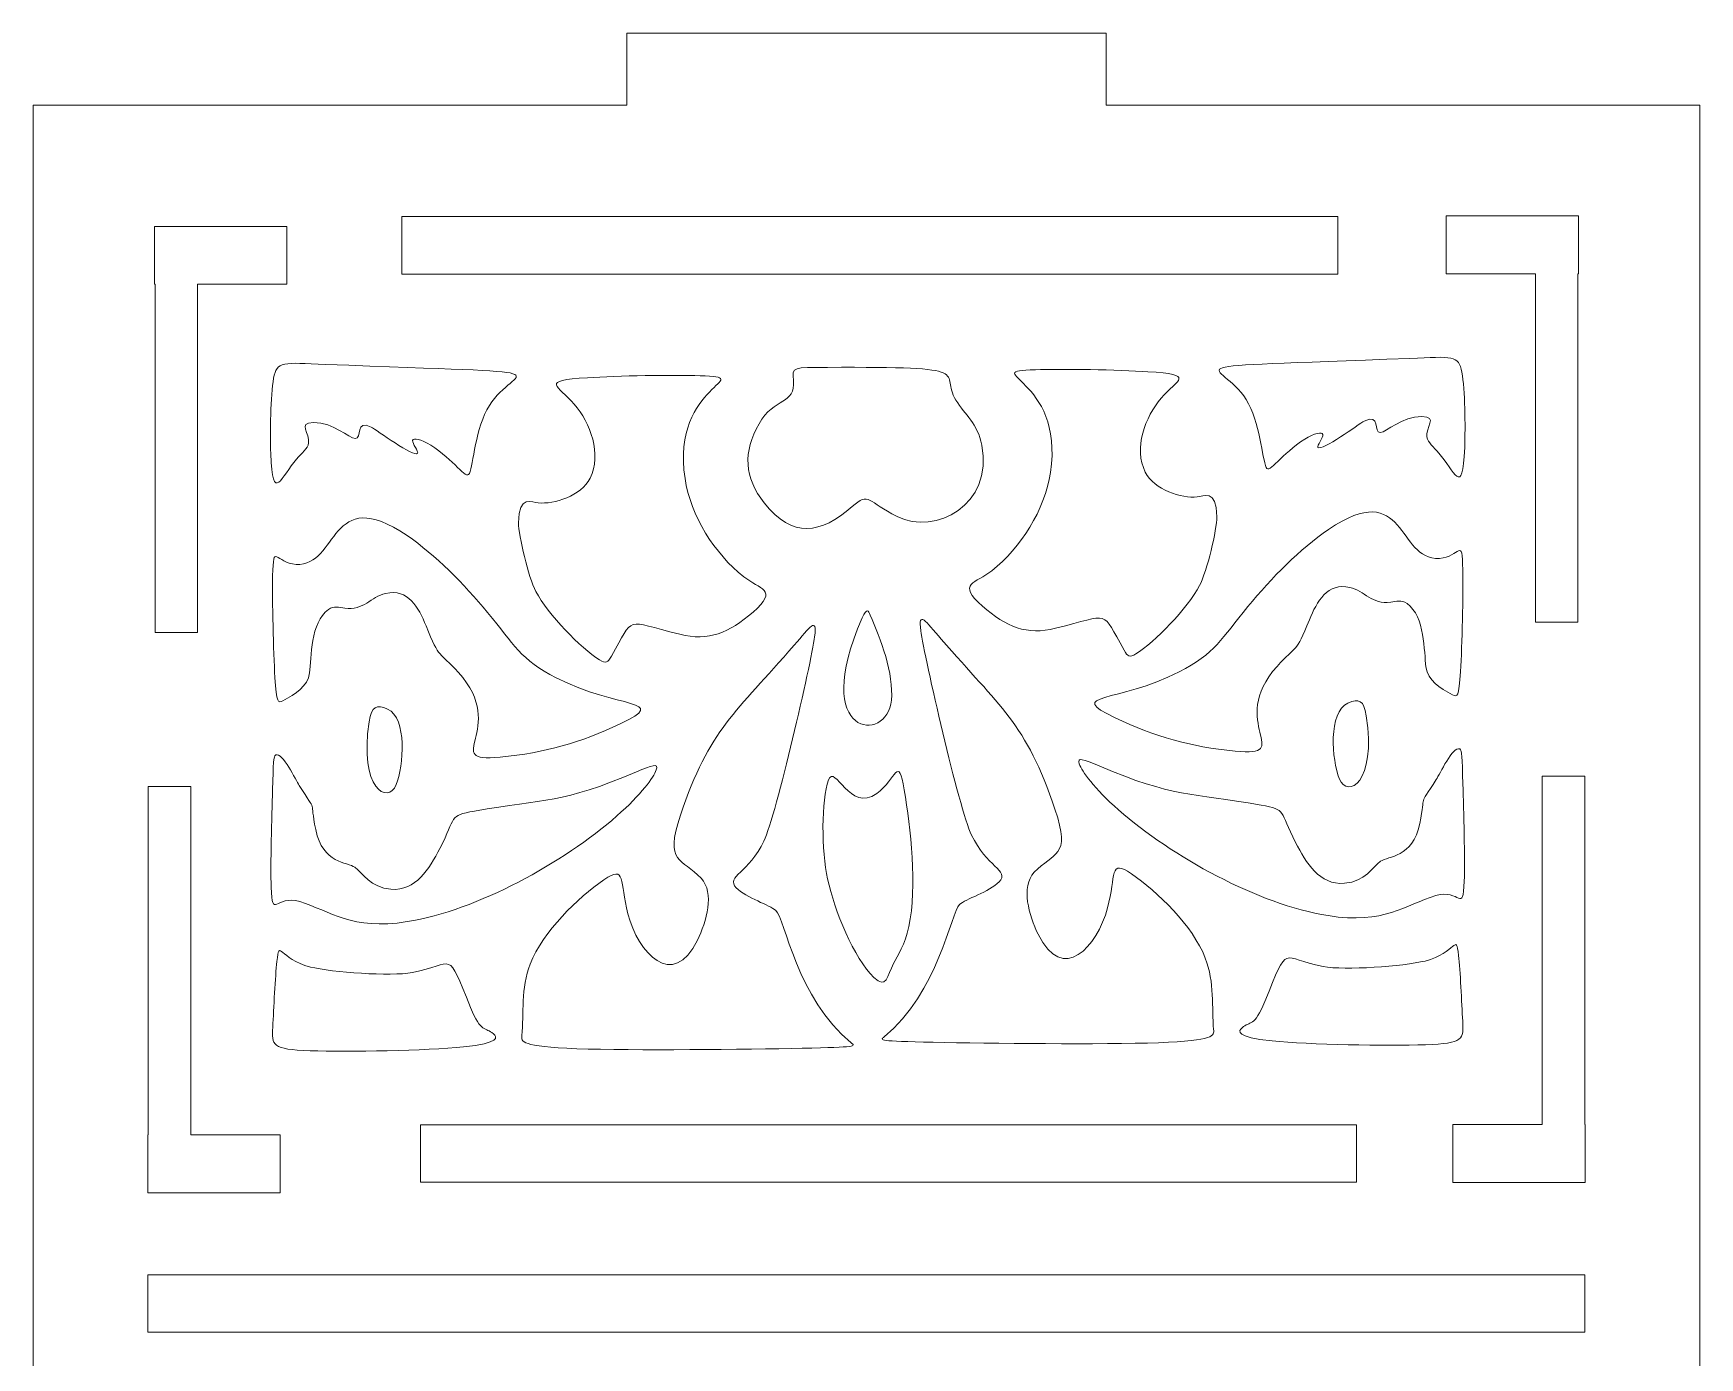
# Model space of a CAD drawing. Header units: millimetres. Extents: x -211 to 220, y -293 to 288.
# Drawn here: x -1.4 to 68.1, y -84.3 to -29.1 of the extents above; entities that cross this region are included whole.
import ezdxf

# ---------------------------------------------------------------- set-up
doc = ezdxf.new("R2010")
doc.units = ezdxf.units.MM
doc.header["$MEASUREMENT"] = 0
doc.layers.add('layer 1', color=7, linetype='Continuous')

msp = doc.modelspace()

# ---------------------------------------------------------------- linework, layer by layer
at = {"layer": 'layer 1', "color": 142, "lineweight": 9}
for points, knots in [([(43.3077, -132.0749), (43.3077, -132.0749), (43.3077, -135.0749), (43.3077, -135.0749), (43.3077, -135.0749), (43.3077, -135.0749), (23.3077, -135.0749), (23.3077, -135.0749), (23.3077, -135.0749), (23.3077, -135.0749), (23.3077, -132.0749), (23.3077, -132.0749), (23.3077, -132.0749), (23.3077, -132.0749), (-1.4491, -132.0749), (-1.4491, -132.0749), (-1.4491, -132.0749), (-1.4491, -132.0749), (-1.4491, -32.0749), (-1.4491, -32.0749), (-1.4491, -32.0749), (-1.4491, -32.0749), (23.3076, -32.0749), (23.3076, -32.0749), (23.3076, -32.0749), (23.3076, -32.0749), (23.3076, -29.0749), (23.3076, -29.0749), (23.3076, -29.0749), (23.3076, -29.0749), (43.3076, -29.0749), (43.3076, -29.0749), (43.3076, -29.0749), (43.3076, -29.0749), (43.3076, -32.0749), (43.3076, -32.0749), (43.3076, -32.0749), (43.3076, -32.0749), (68.0647, -32.0749), (68.0647, -32.0749), (68.0647, -32.0749), (68.0647, -32.0749), (68.0647, -132.0749), (68.0647, -132.0749), (68.0647, -132.0749), (68.0647, -132.0749), (43.3077, -132.0749), (43.3077, -132.0749)], [0, 0, 0, 0, 0.0769231, 0.0769231, 0.0769231, 0.0769231, 0.1538462, 0.1538462, 0.1538462, 0.1538462, 0.2307692, 0.2307692, 0.2307692, 0.2307692, 0.3076923, 0.3076923, 0.3076923, 0.3076923, 0.3846154, 0.3846154, 0.3846154, 0.3846154, 0.4615385, 0.4615385, 0.4615385, 0.4615385, 0.5384615, 0.5384615, 0.5384615, 0.5384615, 0.6153846, 0.6153846, 0.6153846, 0.6153846, 0.6923077, 0.6923077, 0.6923077, 0.6923077, 0.7692308, 0.7692308, 0.7692308, 0.7692308, 0.8461538, 0.8461538, 0.8461538, 0.8461538, 1, 1, 1, 1]), ([(13.926, -36.7191), (13.926, -36.7191), (13.926, -39.1191), (13.926, -39.1191), (13.926, -39.1191), (13.926, -39.1191), (52.9742, -39.1191), (52.9742, -39.1191), (52.9742, -39.1191), (52.9742, -39.1191), (52.9742, -36.7191), (52.9742, -36.7191), (52.9742, -36.7191), (52.9742, -36.7191), (13.926, -36.7191), (13.926, -36.7191)], [0, 0, 0, 0, 0.2, 0.2, 0.2, 0.2, 0.4, 0.4, 0.4, 0.4, 0.6, 0.6, 0.6, 0.6, 1, 1, 1, 1]), ([(62.9865, -53.6479), (62.9865, -53.6479), (61.2137, -53.6479), (61.2137, -53.6479), (61.2137, -53.6479), (61.2137, -53.6479), (61.2137, -39.1067), (61.2137, -39.1067), (61.2137, -39.1067), (61.2137, -39.1067), (57.487, -39.1067), (57.487, -39.1067), (57.487, -39.1067), (57.487, -39.1067), (57.487, -36.6971), (57.487, -36.6971), (57.487, -36.6971), (57.487, -36.6971), (63.0096, -36.6971), (63.0096, -36.6971), (63.0096, -36.6971), (63.0096, -36.6971), (63.0096, -39.1067), (63.0096, -39.1067), (63.0096, -39.1067), (63.0096, -39.1067), (62.9865, -39.1067), (62.9865, -39.1067), (62.9865, -39.1067), (62.9865, -39.1067), (62.9865, -53.6479), (62.9865, -53.6479)], [0, 0, 0, 0, 0.1111111, 0.1111111, 0.1111111, 0.1111111, 0.2222222, 0.2222222, 0.2222222, 0.2222222, 0.3333333, 0.3333333, 0.3333333, 0.3333333, 0.4444444, 0.4444444, 0.4444444, 0.4444444, 0.5555556, 0.5555556, 0.5555556, 0.5555556, 0.6666667, 0.6666667, 0.6666667, 0.6666667, 0.7777778, 0.7777778, 0.7777778, 0.7777778, 1, 1, 1, 1]), ([(3.629, -54.0813), (3.629, -54.0813), (3.629, -39.5401), (3.629, -39.5401), (3.629, -39.5401), (3.629, -39.5401), (3.6059, -39.5401), (3.6059, -39.5401), (3.6059, -39.5401), (3.6059, -39.5401), (3.6059, -37.1303), (3.6059, -37.1303), (3.6059, -37.1303), (3.6059, -37.1303), (9.1285, -37.1303), (9.1285, -37.1303), (9.1285, -37.1303), (9.1285, -37.1303), (9.1285, -39.5401), (9.1285, -39.5401), (9.1285, -39.5401), (9.1285, -39.5401), (5.4018, -39.5401), (5.4018, -39.5401), (5.4018, -39.5401), (5.4018, -39.5401), (5.4018, -54.0813), (5.4018, -54.0813), (5.4018, -54.0813), (5.4018, -54.0813), (3.629, -54.0813), (3.629, -54.0813)], [0, 0, 0, 0, 0.1111111, 0.1111111, 0.1111111, 0.1111111, 0.2222222, 0.2222222, 0.2222222, 0.2222222, 0.3333333, 0.3333333, 0.3333333, 0.3333333, 0.4444444, 0.4444444, 0.4444444, 0.4444444, 0.5555556, 0.5555556, 0.5555556, 0.5555556, 0.6666667, 0.6666667, 0.6666667, 0.6666667, 0.7777778, 0.7777778, 0.7777778, 0.7777778, 1, 1, 1, 1]), ([(8.4564, -46.6093), (8.425, -45.7181), (8.4405, -44.1932), (8.5742, -43.4674), (8.5742, -43.4674), (8.708, -42.7416), (8.9594, -42.8151), (10.7437, -42.8886), (10.7437, -42.8886), (21.4355, -43.329), (18.6109, -42.9136), (17.574, -44.5975), (17.574, -44.5975), (16.9953, -45.5372), (16.899, -47.0848), (16.7408, -47.4362), (16.7408, -47.4362), (16.6042, -47.7396), (16.098, -46.8595), (15.1295, -46.2603), (15.1295, -46.2603), (14.7286, -46.0122), (14.3985, -45.9387), (14.375, -46.0673), (14.375, -46.0673), (14.3513, -46.196), (14.6343, -46.5266), (14.5793, -46.6001), (14.5793, -46.6001), (14.4349, -46.793), (12.8702, -45.6194), (12.6457, -45.5069), (12.6457, -45.5069), (11.9614, -45.1639), (12.2689, -46.0004), (11.9855, -45.9846), (11.9855, -45.9846), (11.7008, -45.9687), (11.0908, -45.314), (10.2406, -45.314), (10.2406, -45.314), (9.5469, -45.314), (10.1023, -45.782), (10.0363, -46.1684), (10.0363, -46.1684), (9.997, -46.398), (9.7454, -46.6001), (9.533, -46.8391), (9.533, -46.8391), (8.9035, -47.5478), (8.5335, -48.79), (8.4564, -46.6093)], [0, 0, 0, 0, 0.0714286, 0.0714286, 0.0714286, 0.0714286, 0.1428571, 0.1428571, 0.1428571, 0.1428571, 0.2142857, 0.2142857, 0.2142857, 0.2142857, 0.2857143, 0.2857143, 0.2857143, 0.2857143, 0.3571429, 0.3571429, 0.3571429, 0.3571429, 0.4285714, 0.4285714, 0.4285714, 0.4285714, 0.5, 0.5, 0.5, 0.5, 0.5714286, 0.5714286, 0.5714286, 0.5714286, 0.6428571, 0.6428571, 0.6428571, 0.6428571, 0.7142857, 0.7142857, 0.7142857, 0.7142857, 0.7857143, 0.7857143, 0.7857143, 0.7857143, 0.8571429, 0.8571429, 0.8571429, 0.8571429, 1, 1, 1, 1]), ([(31.6824, -43.013), (38.1527, -42.9862), (36.3062, -43.2034), (37.0389, -44.3864), (37.0389, -44.3864), (37.419, -45.0001), (37.945, -45.3517), (38.1198, -46.2561), (38.1198, -46.2561), (38.6058, -48.7711), (36.1846, -50.0274), (34.5828, -49.2371), (34.5828, -49.2371), (33.3547, -48.6311), (33.435, -48.18), (32.7041, -48.8238), (32.7041, -48.8238), (31.4002, -49.9724), (30.2116, -50.1635), (29.0455, -48.6722), (29.0455, -48.6722), (28.2057, -47.5981), (28.1507, -46.563), (28.8253, -45.3649), (28.8253, -45.3649), (29.447, -44.2609), (30.3696, -44.5676), (30.2598, -43.5642), (30.2598, -43.5642), (30.1958, -42.979), (30.2488, -43.0189), (31.6824, -43.013)], [0, 0, 0, 0, 0.1111111, 0.1111111, 0.1111111, 0.1111111, 0.2222222, 0.2222222, 0.2222222, 0.2222222, 0.3333333, 0.3333333, 0.3333333, 0.3333333, 0.4444444, 0.4444444, 0.4444444, 0.4444444, 0.5555556, 0.5555556, 0.5555556, 0.5555556, 0.6666667, 0.6666667, 0.6666667, 0.6666667, 0.7777778, 0.7777778, 0.7777778, 0.7777778, 1, 1, 1, 1]), ([(45.049, -43.1944), (43.807, -43.1164), (41.449, -43.0703), (40.3526, -43.1117), (40.3526, -43.1117), (37.865, -43.2056), (41.5855, -43.4009), (40.9814, -47.4022), (40.9814, -47.4022), (40.745, -48.9682), (39.7432, -50.5381), (38.5331, -51.4995), (38.5331, -51.4995), (37.8729, -52.024), (37.0423, -52.0176), (38.1439, -52.974), (38.1439, -52.974), (39.1478, -53.8456), (39.9913, -54.2009), (41.1975, -53.9018), (41.1975, -53.9018), (43.558, -53.3164), (43.0752, -53.0999), (44.0508, -54.8113), (44.0508, -54.8113), (44.2077, -55.0869), (44.2786, -55.1328), (44.5457, -54.9674), (44.5457, -54.9674), (45.3315, -54.4812), (46.6999, -53.0734), (47.2026, -52.115), (47.2026, -52.115), (47.5156, -51.5182), (47.9257, -49.7861), (47.9257, -49.2441), (47.9257, -49.2441), (47.9257, -48.0497), (47.3435, -48.4027), (47.1005, -48.4219), (47.1005, -48.4219), (46.4521, -48.4732), (45.3155, -48.13), (44.939, -47.3836), (44.939, -47.3836), (44.4401, -46.3947), (44.9345, -45.0784), (45.5992, -44.3015), (45.5992, -44.3015), (46.2863, -43.4983), (47.0787, -43.3219), (45.049, -43.1944)], [0, 0, 0, 0, 0.0714286, 0.0714286, 0.0714286, 0.0714286, 0.1428571, 0.1428571, 0.1428571, 0.1428571, 0.2142857, 0.2142857, 0.2142857, 0.2142857, 0.2857143, 0.2857143, 0.2857143, 0.2857143, 0.3571429, 0.3571429, 0.3571429, 0.3571429, 0.4285714, 0.4285714, 0.4285714, 0.4285714, 0.5, 0.5, 0.5, 0.5, 0.5714286, 0.5714286, 0.5714286, 0.5714286, 0.6428571, 0.6428571, 0.6428571, 0.6428571, 0.7142857, 0.7142857, 0.7142857, 0.7142857, 0.7857143, 0.7857143, 0.7857143, 0.7857143, 0.8571429, 0.8571429, 0.8571429, 0.8571429, 1, 1, 1, 1]), ([(58.2617, -46.3593), (58.293, -45.4681), (58.2772, -43.9431), (58.1437, -43.2173), (58.1437, -43.2173), (58.01, -42.4915), (57.7586, -42.565), (55.9743, -42.6385), (55.9743, -42.6385), (45.2827, -43.0792), (48.1068, -42.6633), (49.144, -44.3473), (49.144, -44.3473), (49.7224, -45.2864), (49.818, -46.8323), (49.9773, -47.1861), (49.9773, -47.1861), (50.1138, -47.4892), (50.6203, -46.6092), (51.5885, -46.0102), (51.5885, -46.0102), (51.9894, -45.7621), (52.3193, -45.6886), (52.3431, -45.8172), (52.3431, -45.8172), (52.3666, -45.9459), (52.0836, -46.2766), (52.1387, -46.3501), (52.1387, -46.3501), (52.2831, -46.5427), (53.8482, -45.3691), (54.0722, -45.2569), (54.0722, -45.2569), (54.7565, -44.914), (54.4492, -45.7502), (54.7323, -45.7345), (54.7323, -45.7345), (55.0177, -45.7187), (55.6262, -45.0639), (56.4774, -45.0639), (56.4774, -45.0639), (57.1711, -45.0639), (56.6155, -45.5316), (56.6818, -45.9183), (56.6818, -45.9183), (56.7211, -46.1479), (56.9726, -46.3501), (57.1847, -46.589), (57.1847, -46.589), (57.8149, -47.2983), (58.1846, -48.5395), (58.2617, -46.3593)], [0, 0, 0, 0, 0.0714286, 0.0714286, 0.0714286, 0.0714286, 0.1428571, 0.1428571, 0.1428571, 0.1428571, 0.2142857, 0.2142857, 0.2142857, 0.2142857, 0.2857143, 0.2857143, 0.2857143, 0.2857143, 0.3571429, 0.3571429, 0.3571429, 0.3571429, 0.4285714, 0.4285714, 0.4285714, 0.4285714, 0.5, 0.5, 0.5, 0.5, 0.5714286, 0.5714286, 0.5714286, 0.5714286, 0.6428571, 0.6428571, 0.6428571, 0.6428571, 0.7142857, 0.7142857, 0.7142857, 0.7142857, 0.7857143, 0.7857143, 0.7857143, 0.7857143, 0.8571429, 0.8571429, 0.8571429, 0.8571429, 1, 1, 1, 1]), ([(21.6689, -43.4445), (22.9107, -43.3664), (25.2689, -43.3204), (26.3653, -43.3618), (26.3653, -43.3618), (28.8528, -43.4557), (25.1319, -43.6517), (25.7364, -47.6522), (25.7364, -47.6522), (25.973, -49.2184), (26.9744, -50.788), (28.1848, -51.7495), (28.1848, -51.7495), (28.846, -52.2747), (29.6752, -52.2678), (28.574, -53.224), (28.574, -53.224), (27.57, -54.0958), (26.7263, -54.451), (25.5202, -54.1518), (25.5202, -54.1518), (23.1577, -53.5657), (23.6431, -53.3511), (22.6672, -55.0614), (22.6672, -55.0614), (22.51, -55.3369), (22.4393, -55.3829), (22.172, -55.2176), (22.172, -55.2176), (21.3873, -54.7321), (20.0178, -53.3228), (19.5152, -52.3651), (19.5152, -52.3651), (19.2023, -51.7689), (18.7923, -50.0357), (18.7923, -49.4941), (18.7923, -49.4941), (18.7923, -48.3001), (19.3743, -48.6527), (19.6176, -48.6719), (19.6176, -48.6719), (20.2664, -48.7231), (21.4027, -48.3799), (21.779, -47.6337), (21.779, -47.6337), (22.2777, -46.6447), (21.7835, -45.3287), (21.1187, -44.5516), (21.1187, -44.5516), (20.4314, -43.7483), (19.6396, -43.5723), (21.6689, -43.4445)], [0, 0, 0, 0, 0.0714286, 0.0714286, 0.0714286, 0.0714286, 0.1428571, 0.1428571, 0.1428571, 0.1428571, 0.2142857, 0.2142857, 0.2142857, 0.2142857, 0.2857143, 0.2857143, 0.2857143, 0.2857143, 0.3571429, 0.3571429, 0.3571429, 0.3571429, 0.4285714, 0.4285714, 0.4285714, 0.4285714, 0.5, 0.5, 0.5, 0.5, 0.5714286, 0.5714286, 0.5714286, 0.5714286, 0.6428571, 0.6428571, 0.6428571, 0.6428571, 0.7142857, 0.7142857, 0.7142857, 0.7142857, 0.7857143, 0.7857143, 0.7857143, 0.7857143, 0.8571429, 0.8571429, 0.8571429, 0.8571429, 1, 1, 1, 1]), ([(8.6294, -55.9479), (8.5667, -54.8684), (8.5115, -52.7094), (8.5351, -51.7081), (8.5351, -51.7081), (8.5689, -50.2729), (8.65, -51.1898), (9.5137, -51.2351), (9.5137, -51.2351), (11.2954, -51.3285), (10.8843, -47.8121), (14.1393, -50.0316), (14.1393, -50.0316), (15.3287, -50.8426), (16.505, -52.0383), (17.5033, -53.2469), (17.5033, -53.2469), (18.6029, -54.5781), (18.8706, -55.2043), (20.3683, -55.9708), (20.3683, -55.9708), (22.9258, -57.2797), (25.1848, -56.8575), (23.0367, -57.8864), (23.0367, -57.8864), (21.3599, -58.6895), (19.922, -59.0838), (18.03, -59.2782), (18.03, -59.2782), (15.4724, -59.541), (18.4093, -58.0969), (16.2849, -55.7413), (16.2849, -55.7413), (15.4568, -54.8231), (15.5199, -55.2516), (14.9331, -53.7981), (14.9331, -53.7981), (14.6256, -53.0365), (14.1821, -52.2269), (13.2472, -52.4431), (13.2472, -52.4431), (12.6275, -52.5864), (12.3315, -53.1728), (11.5417, -53.0633), (11.5417, -53.0633), (11.3096, -53.0311), (11.0975, -52.9484), (10.8617, -53.1184), (10.8617, -53.1184), (10.0998, -53.6676), (10.1585, -55.1188), (10.0716, -55.7596), (10.0716, -55.7596), (9.9923, -56.3439), (9.5003, -56.6309), (8.9594, -56.9217), (8.9594, -56.9217), (8.763, -57.0274), (8.6923, -57.0274), (8.6294, -55.9479)], [0, 0, 0, 0, 0.0625, 0.0625, 0.0625, 0.0625, 0.125, 0.125, 0.125, 0.125, 0.1875, 0.1875, 0.1875, 0.1875, 0.25, 0.25, 0.25, 0.25, 0.3125, 0.3125, 0.3125, 0.3125, 0.375, 0.375, 0.375, 0.375, 0.4375, 0.4375, 0.4375, 0.4375, 0.5, 0.5, 0.5, 0.5, 0.5625, 0.5625, 0.5625, 0.5625, 0.625, 0.625, 0.625, 0.625, 0.6875, 0.6875, 0.6875, 0.6875, 0.75, 0.75, 0.75, 0.75, 0.8125, 0.8125, 0.8125, 0.8125, 0.875, 0.875, 0.875, 0.875, 1, 1, 1, 1]), ([(58.0885, -55.6979), (58.1515, -54.6184), (58.2064, -52.4594), (58.1828, -51.458), (58.1828, -51.458), (58.149, -50.0226), (58.0681, -50.9399), (57.2043, -50.985), (57.2043, -50.985), (55.4222, -51.078), (55.8335, -47.562), (52.5785, -49.7816), (52.5785, -49.7816), (51.3884, -50.5932), (50.2139, -51.7876), (49.2147, -52.9969), (49.2147, -52.9969), (48.114, -54.329), (47.8491, -54.9531), (46.3495, -55.7208), (46.3495, -55.7208), (43.7935, -57.0294), (41.5325, -56.6073), (43.6811, -57.6363), (43.6811, -57.6363), (45.3577, -58.4393), (46.7965, -58.8337), (48.6879, -59.0281), (48.6879, -59.0281), (51.2459, -59.291), (48.3084, -57.8468), (50.4329, -55.4912), (50.4329, -55.4912), (51.26, -54.5741), (51.1984, -55.0014), (51.7847, -53.5481), (51.7847, -53.5481), (52.092, -52.7863), (52.536, -51.977), (53.4707, -52.193), (53.4707, -52.193), (54.0906, -52.3362), (54.3859, -52.9228), (55.1764, -52.8132), (55.1764, -52.8132), (55.4083, -52.781), (55.6203, -52.6983), (55.8563, -52.8684), (55.8563, -52.8684), (56.618, -53.4173), (56.5594, -54.8691), (56.6463, -55.5094), (56.6463, -55.5094), (56.7256, -56.0937), (57.218, -56.381), (57.7584, -56.6716), (57.7584, -56.6716), (57.9549, -56.7774), (58.0257, -56.7774), (58.0885, -55.6979)], [0, 0, 0, 0, 0.0625, 0.0625, 0.0625, 0.0625, 0.125, 0.125, 0.125, 0.125, 0.1875, 0.1875, 0.1875, 0.1875, 0.25, 0.25, 0.25, 0.25, 0.3125, 0.3125, 0.3125, 0.3125, 0.375, 0.375, 0.375, 0.375, 0.4375, 0.4375, 0.4375, 0.4375, 0.5, 0.5, 0.5, 0.5, 0.5625, 0.5625, 0.5625, 0.5625, 0.625, 0.625, 0.625, 0.625, 0.6875, 0.6875, 0.6875, 0.6875, 0.75, 0.75, 0.75, 0.75, 0.8125, 0.8125, 0.8125, 0.8125, 0.875, 0.875, 0.875, 0.875, 1, 1, 1, 1]), ([(21.2246, -71.4421), (23.5748, -71.5248), (28.3066, -71.4697), (30.6253, -71.4237), (30.6253, -71.4237), (32.9438, -71.3778), (32.8497, -71.341), (32.6688, -71.194), (32.6688, -71.194), (30.4156, -69.3615), (29.8953, -66.0147), (29.5248, -65.6728), (29.5248, -65.6728), (29.2864, -65.4529), (28.2979, -65.1571), (27.8742, -64.7265), (27.8742, -64.7265), (27.4171, -64.262), (28.4159, -64.0887), (29.0297, -62.7788), (29.0297, -62.7788), (29.5447, -61.6797), (30.9969, -55.3551), (31.144, -54.2534), (31.144, -54.2534), (31.2618, -53.3715), (30.9475, -53.8492), (30.295, -54.6026), (30.295, -54.6026), (27.8558, -57.4191), (26.7531, -58.0996), (25.5478, -61.6948), (25.5478, -61.6948), (24.8578, -63.7531), (25.6141, -63.4727), (26.4124, -64.3315), (26.4124, -64.3315), (26.9783, -64.9403), (26.6329, -66.1365), (26.2551, -66.9129), (26.2551, -66.9129), (25.2242, -69.0316), (23.7787, -67.4297), (23.3549, -65.8197), (23.3549, -65.8197), (22.9954, -64.454), (23.2939, -63.7515), (22.3566, -64.3958), (22.3566, -64.3958), (21.2637, -65.1471), (19.8118, -66.5424), (19.2755, -67.9144), (19.2755, -67.9144), (18.8809, -68.9238), (19.0159, -69.9851), (18.9297, -70.8909), (18.9297, -70.8909), (18.906, -71.139), (18.8746, -71.3594), (21.2246, -71.4421)], [0, 0, 0, 0, 0.0625, 0.0625, 0.0625, 0.0625, 0.125, 0.125, 0.125, 0.125, 0.1875, 0.1875, 0.1875, 0.1875, 0.25, 0.25, 0.25, 0.25, 0.3125, 0.3125, 0.3125, 0.3125, 0.375, 0.375, 0.375, 0.375, 0.4375, 0.4375, 0.4375, 0.4375, 0.5, 0.5, 0.5, 0.5, 0.5625, 0.5625, 0.5625, 0.5625, 0.625, 0.625, 0.625, 0.625, 0.6875, 0.6875, 0.6875, 0.6875, 0.75, 0.75, 0.75, 0.75, 0.8125, 0.8125, 0.8125, 0.8125, 0.875, 0.875, 0.875, 0.875, 1, 1, 1, 1]), ([(33.1306, -53.4682), (30.9043, -58.465), (34.1836, -58.7381), (34.3489, -56.9063), (34.3489, -56.9063), (34.4484, -55.804), (33.9013, -54.3297), (33.4648, -53.3465), (33.4648, -53.3465), (33.3841, -53.165), (33.3292, -53.0226), (33.1306, -53.4682)], [0, 0, 0, 0, 0.25, 0.25, 0.25, 0.25, 0.5, 0.5, 0.5, 0.5, 1, 1, 1, 1]), ([(45.4931, -71.192), (43.143, -71.2747), (38.4113, -71.2196), (36.0928, -71.1737), (36.0928, -71.1737), (33.774, -71.1277), (33.8681, -71.091), (34.0491, -70.9439), (34.0491, -70.9439), (36.3015, -69.1125), (36.8233, -65.7636), (37.193, -65.4227), (37.193, -65.4227), (37.4317, -65.2026), (38.4194, -64.9075), (38.8436, -64.4764), (38.8436, -64.4764), (39.3008, -64.0117), (38.3017, -63.8386), (37.6882, -62.5288), (37.6882, -62.5288), (37.1731, -61.4292), (35.7213, -55.1055), (35.574, -54.0033), (35.574, -54.0033), (35.456, -53.1214), (35.7704, -53.5991), (36.4228, -54.3523), (36.4228, -54.3523), (38.8628, -57.1699), (39.964, -57.8484), (41.1701, -61.4447), (41.1701, -61.4447), (41.86, -63.502), (41.1036, -63.2235), (40.3056, -64.0814), (40.3056, -64.0814), (39.7398, -64.6897), (40.0849, -65.8869), (40.4627, -66.6628), (40.4627, -66.6628), (41.4949, -68.7827), (42.94, -67.1773), (43.3631, -65.5696), (43.3631, -65.5696), (43.7221, -64.2053), (43.4236, -63.501), (44.3613, -64.1457), (44.3613, -64.1457), (45.4542, -64.8971), (46.9061, -66.2922), (47.4425, -67.6643), (47.4425, -67.6643), (47.8368, -68.6728), (47.7023, -69.7338), (47.7884, -70.6408), (47.7884, -70.6408), (47.8119, -70.8888), (47.8434, -71.1093), (45.4931, -71.192)], [0, 0, 0, 0, 0.0625, 0.0625, 0.0625, 0.0625, 0.125, 0.125, 0.125, 0.125, 0.1875, 0.1875, 0.1875, 0.1875, 0.25, 0.25, 0.25, 0.25, 0.3125, 0.3125, 0.3125, 0.3125, 0.375, 0.375, 0.375, 0.375, 0.4375, 0.4375, 0.4375, 0.4375, 0.5, 0.5, 0.5, 0.5, 0.5625, 0.5625, 0.5625, 0.5625, 0.625, 0.625, 0.625, 0.625, 0.6875, 0.6875, 0.6875, 0.6875, 0.75, 0.75, 0.75, 0.75, 0.8125, 0.8125, 0.8125, 0.8125, 0.875, 0.875, 0.875, 0.875, 1, 1, 1, 1]), ([(54.1586, -57.549), (54.5867, -60.3539), (53.376, -61.0299), (53.0306, -60.172), (53.0306, -60.172), (52.7197, -59.3996), (52.5594, -57.4025), (53.3904, -57.0253), (53.3904, -57.0253), (53.8462, -56.8185), (54.0597, -56.9011), (54.1586, -57.549)], [0, 0, 0, 0, 0.25, 0.25, 0.25, 0.25, 0.5, 0.5, 0.5, 0.5, 1, 1, 1, 1]), ([(12.5594, -57.799), (12.1313, -60.6048), (13.3423, -61.2797), (13.6874, -60.422), (13.6874, -60.422), (13.998, -59.6499), (14.1588, -57.6528), (13.3277, -57.2754), (13.3277, -57.2754), (12.8716, -57.0683), (12.6582, -57.1516), (12.5594, -57.799)], [0, 0, 0, 0, 0.25, 0.25, 0.25, 0.25, 0.5, 0.5, 0.5, 0.5, 1, 1, 1, 1]), ([(8.5309, -60.6477), (8.4996, -61.7868), (8.4367, -63.7896), (8.4759, -64.7084), (8.4759, -64.7084), (8.5352, -66.0949), (8.6475, -64.9969), (9.6629, -65.3054), (9.6629, -65.3054), (10.9555, -65.6982), (11.8086, -66.5157), (14.1508, -66.1416), (14.1508, -66.1416), (17.0821, -65.6735), (20.6666, -63.6765), (22.8909, -61.7317), (22.8909, -61.7317), (23.9206, -60.8315), (24.4237, -60.1149), (24.5337, -59.8118), (24.5337, -59.8118), (24.6438, -59.5085), (24.361, -59.6188), (23.7085, -59.8943), (23.7085, -59.8943), (20.5455, -61.2303), (19.9603, -60.9935), (16.949, -61.5297), (16.949, -61.5297), (15.8616, -61.7233), (16.2022, -61.7618), (15.5105, -63.0822), (15.5105, -63.0822), (15.0587, -63.9445), (14.5227, -64.8714), (13.467, -64.7911), (13.467, -64.7911), (12.6097, -64.7259), (12.2881, -64.1058), (11.9657, -63.8723), (11.9657, -63.8723), (11.6558, -63.6479), (10.6228, -63.741), (10.3309, -62.3014), (10.3309, -62.3014), (10.0517, -60.9245), (10.4405, -61.7171), (9.6392, -60.4549), (9.6392, -60.4549), (9.5028, -60.2401), (8.9488, -59.0592), (8.6646, -59.1869), (8.6646, -59.1869), (8.5625, -59.2329), (8.5625, -59.5085), (8.5309, -60.6477)], [0, 0, 0, 0, 0.0666667, 0.0666667, 0.0666667, 0.0666667, 0.1333333, 0.1333333, 0.1333333, 0.1333333, 0.2, 0.2, 0.2, 0.2, 0.2666667, 0.2666667, 0.2666667, 0.2666667, 0.3333333, 0.3333333, 0.3333333, 0.3333333, 0.4, 0.4, 0.4, 0.4, 0.4666667, 0.4666667, 0.4666667, 0.4666667, 0.5333333, 0.5333333, 0.5333333, 0.5333333, 0.6, 0.6, 0.6, 0.6, 0.6666667, 0.6666667, 0.6666667, 0.6666667, 0.7333333, 0.7333333, 0.7333333, 0.7333333, 0.8, 0.8, 0.8, 0.8, 0.8666667, 0.8666667, 0.8666667, 0.8666667, 1, 1, 1, 1]), ([(58.1869, -60.3976), (58.2185, -61.5368), (58.2813, -63.5396), (58.242, -64.4583), (58.242, -64.4583), (58.1827, -65.8449), (58.0705, -64.7468), (57.0552, -65.0553), (57.0552, -65.0553), (55.7618, -65.4483), (54.9095, -66.2656), (52.5672, -65.8914), (52.5672, -65.8914), (49.635, -65.4229), (46.0519, -63.4271), (43.8268, -61.4816), (43.8268, -61.4816), (42.7971, -60.5813), (42.2942, -59.8648), (42.1841, -59.5617), (42.1841, -59.5617), (42.0741, -59.2585), (42.357, -59.3686), (43.0093, -59.6443), (43.0093, -59.6443), (46.1698, -60.9798), (46.7604, -60.7439), (49.769, -61.2796), (49.769, -61.2796), (50.8558, -61.4731), (50.5159, -61.5117), (51.2074, -62.8321), (51.2074, -62.8321), (51.6589, -63.6942), (52.1957, -64.6215), (53.2511, -64.541), (53.2511, -64.541), (54.1089, -64.4755), (54.4298, -63.8554), (54.7522, -63.6223), (54.7522, -63.6223), (55.0626, -63.3978), (56.0957, -63.4902), (56.3871, -62.0514), (56.3871, -62.0514), (56.6658, -60.6754), (56.2776, -61.4669), (57.0788, -60.2048), (57.0788, -60.2048), (57.2148, -59.9905), (57.7693, -58.8092), (58.0532, -58.9368), (58.0532, -58.9368), (58.1556, -58.9828), (58.1556, -59.2585), (58.1869, -60.3976)], [0, 0, 0, 0, 0.0666667, 0.0666667, 0.0666667, 0.0666667, 0.1333333, 0.1333333, 0.1333333, 0.1333333, 0.2, 0.2, 0.2, 0.2, 0.2666667, 0.2666667, 0.2666667, 0.2666667, 0.3333333, 0.3333333, 0.3333333, 0.3333333, 0.4, 0.4, 0.4, 0.4, 0.4666667, 0.4666667, 0.4666667, 0.4666667, 0.5333333, 0.5333333, 0.5333333, 0.5333333, 0.6, 0.6, 0.6, 0.6, 0.6666667, 0.6666667, 0.6666667, 0.6666667, 0.7333333, 0.7333333, 0.7333333, 0.7333333, 0.8, 0.8, 0.8, 0.8, 0.8666667, 0.8666667, 0.8666667, 0.8666667, 1, 1, 1, 1]), ([(33.6198, -68.4751), (32.78, -67.6667), (31.9684, -65.6784), (31.6863, -64.3595), (31.6863, -64.3595), (31.4351, -63.1853), (31.4081, -61.081), (31.7256, -60.2253), (31.7256, -60.2253), (31.9873, -59.52), (32.6172, -61.6257), (33.7378, -60.7949), (33.7378, -60.7949), (34.5437, -60.1974), (34.646, -59.1543), (34.8854, -60.6388), (34.8854, -60.6388), (35.1402, -62.2184), (35.4296, -64.681), (35.0741, -66.3438), (35.0741, -66.3438), (34.909, -67.1155), (34.6103, -67.5564), (34.4374, -67.8871), (34.4374, -67.8871), (34.1665, -68.4052), (34.1405, -68.9763), (33.6198, -68.4751)], [0, 0, 0, 0, 0.125, 0.125, 0.125, 0.125, 0.25, 0.25, 0.25, 0.25, 0.375, 0.375, 0.375, 0.375, 0.5, 0.5, 0.5, 0.5, 0.625, 0.625, 0.625, 0.625, 0.75, 0.75, 0.75, 0.75, 1, 1, 1, 1]), ([(63.2694, -60.0685), (63.2694, -60.0685), (63.2694, -74.6097), (63.2694, -74.6097), (63.2694, -74.6097), (63.2694, -74.6097), (63.2925, -74.6097), (63.2925, -74.6097), (63.2925, -74.6097), (63.2925, -74.6097), (63.2925, -77.0195), (63.2925, -77.0195), (63.2925, -77.0195), (63.2925, -77.0195), (57.7699, -77.0195), (57.7699, -77.0195), (57.7699, -77.0195), (57.7699, -77.0195), (57.7699, -74.6097), (57.7699, -74.6097), (57.7699, -74.6097), (57.7699, -74.6097), (61.4965, -74.6097), (61.4965, -74.6097), (61.4965, -74.6097), (61.4965, -74.6097), (61.4965, -60.0685), (61.4965, -60.0685), (61.4965, -60.0685), (61.4965, -60.0685), (63.2694, -60.0685), (63.2694, -60.0685)], [0, 0, 0, 0, 0.1111111, 0.1111111, 0.1111111, 0.1111111, 0.2222222, 0.2222222, 0.2222222, 0.2222222, 0.3333333, 0.3333333, 0.3333333, 0.3333333, 0.4444444, 0.4444444, 0.4444444, 0.4444444, 0.5555556, 0.5555556, 0.5555556, 0.5555556, 0.6666667, 0.6666667, 0.6666667, 0.6666667, 0.7777778, 0.7777778, 0.7777778, 0.7777778, 1, 1, 1, 1]), ([(3.3461, -60.5019), (3.3461, -60.5019), (5.119, -60.5019), (5.119, -60.5019), (5.119, -60.5019), (5.119, -60.5019), (5.119, -75.0431), (5.119, -75.0431), (5.119, -75.0431), (5.119, -75.0431), (8.8456, -75.0431), (8.8456, -75.0431), (8.8456, -75.0431), (8.8456, -75.0431), (8.8456, -77.4527), (8.8456, -77.4527), (8.8456, -77.4527), (8.8456, -77.4527), (3.323, -77.4527), (3.323, -77.4527), (3.323, -77.4527), (3.323, -77.4527), (3.323, -75.0431), (3.323, -75.0431), (3.323, -75.0431), (3.323, -75.0431), (3.3461, -75.0431), (3.3461, -75.0431), (3.3461, -75.0431), (3.3461, -75.0431), (3.3461, -60.5019), (3.3461, -60.5019)], [0, 0, 0, 0, 0.1111111, 0.1111111, 0.1111111, 0.1111111, 0.2222222, 0.2222222, 0.2222222, 0.2222222, 0.3333333, 0.3333333, 0.3333333, 0.3333333, 0.4444444, 0.4444444, 0.4444444, 0.4444444, 0.5555556, 0.5555556, 0.5555556, 0.5555556, 0.6666667, 0.6666667, 0.6666667, 0.6666667, 0.7777778, 0.7777778, 0.7777778, 0.7777778, 1, 1, 1, 1]), ([(50.2248, -71.1188), (51.7733, -71.2749), (55.0115, -71.33), (56.6227, -71.2749), (56.6227, -71.2749), (58.2342, -71.2198), (58.2185, -71.0545), (58.1791, -70.292), (58.1791, -70.292), (58.1398, -69.5294), (58.0769, -68.1697), (58.0063, -67.5542), (58.0063, -67.5542), (57.8917, -66.5569), (57.9168, -67.4658), (56.6072, -67.7839), (56.6072, -67.7839), (55.6979, -68.0048), (53.2635, -68.1853), (52.3549, -68.0136), (52.3549, -68.0136), (50.5471, -67.6719), (50.953, -66.9601), (49.9262, -69.4743), (49.9262, -69.4743), (49.4856, -70.5531), (49.3035, -70.2799), (48.9753, -70.5675), (48.9753, -70.5675), (48.8178, -70.7053), (48.6765, -70.9625), (50.2248, -71.1188)], [0, 0, 0, 0, 0.1111111, 0.1111111, 0.1111111, 0.1111111, 0.2222222, 0.2222222, 0.2222222, 0.2222222, 0.3333333, 0.3333333, 0.3333333, 0.3333333, 0.4444444, 0.4444444, 0.4444444, 0.4444444, 0.5555556, 0.5555556, 0.5555556, 0.5555556, 0.6666667, 0.6666667, 0.6666667, 0.6666667, 0.7777778, 0.7777778, 0.7777778, 0.7777778, 1, 1, 1, 1]), ([(16.4931, -71.3689), (14.9447, -71.525), (11.7064, -71.5801), (10.095, -71.525), (10.095, -71.525), (8.4838, -71.4698), (8.4996, -71.3046), (8.5389, -70.542), (8.5389, -70.542), (8.5782, -69.7795), (8.6411, -68.4198), (8.7117, -67.8042), (8.7117, -67.8042), (8.8261, -66.807), (8.8008, -67.7158), (10.1109, -68.034), (10.1109, -68.034), (11.0201, -68.2548), (13.4544, -68.4354), (14.363, -68.2637), (14.363, -68.2637), (16.1698, -67.9223), (15.7653, -67.2096), (16.7917, -69.7243), (16.7917, -69.7243), (17.2319, -70.8027), (17.4152, -70.5306), (17.7427, -70.8177), (17.7427, -70.8177), (17.8999, -70.9554), (18.0415, -71.2127), (16.4931, -71.3689)], [0, 0, 0, 0, 0.1111111, 0.1111111, 0.1111111, 0.1111111, 0.2222222, 0.2222222, 0.2222222, 0.2222222, 0.3333333, 0.3333333, 0.3333333, 0.3333333, 0.4444444, 0.4444444, 0.4444444, 0.4444444, 0.5555556, 0.5555556, 0.5555556, 0.5555556, 0.6666667, 0.6666667, 0.6666667, 0.6666667, 0.7777778, 0.7777778, 0.7777778, 0.7777778, 1, 1, 1, 1]), ([(14.7036, -74.6131), (14.7036, -74.6131), (14.7036, -77.0131), (14.7036, -77.0131), (14.7036, -77.0131), (14.7036, -77.0131), (53.7518, -77.0131), (53.7518, -77.0131), (53.7518, -77.0131), (53.7518, -77.0131), (53.7518, -74.6131), (53.7518, -74.6131), (53.7518, -74.6131), (53.7518, -74.6131), (14.7036, -74.6131), (14.7036, -74.6131)], [0, 0, 0, 0, 0.2, 0.2, 0.2, 0.2, 0.4, 0.4, 0.4, 0.4, 0.6, 0.6, 0.6, 0.6, 1, 1, 1, 1]), ([(3.323, -80.8749), (3.323, -80.8749), (3.323, -83.2749), (3.323, -83.2749), (3.323, -83.2749), (3.323, -83.2749), (63.2694, -83.2749), (63.2694, -83.2749), (63.2694, -83.2749), (63.2694, -83.2749), (63.2694, -80.8749), (63.2694, -80.8749), (63.2694, -80.8749), (63.2694, -80.8749), (3.323, -80.8749), (3.323, -80.8749)], [0, 0, 0, 0, 0.2, 0.2, 0.2, 0.2, 0.4, 0.4, 0.4, 0.4, 0.6, 0.6, 0.6, 0.6, 1, 1, 1, 1])]:
    msp.add_open_spline(points, degree=3, knots=knots, dxfattribs=at)

doc.saveas('drawing.dxf')
